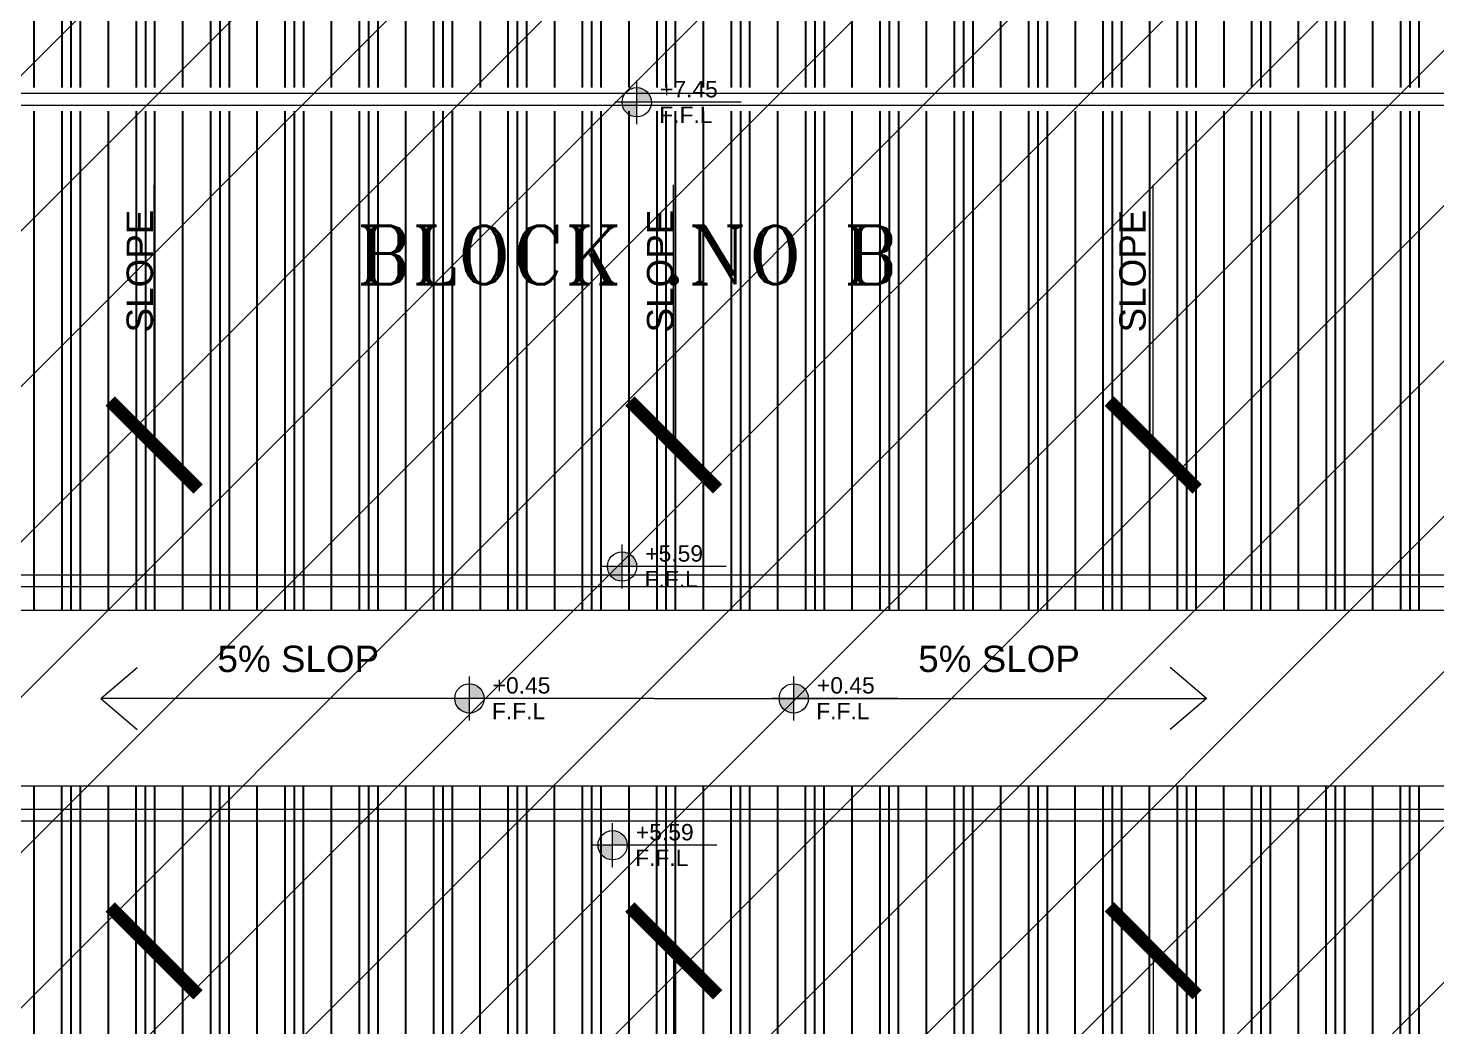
# Model space of a CAD drawing. Header units: millimetres. Extents: x -9083 to 924194, y -232449 to 321637.
# Drawn here: x 621405 to 645460, y 226448 to 243493 of the extents above; entities that cross this region are included whole.
import ezdxf

# ---------------------------------------------------------------- set-up
doc = ezdxf.new("R2010")
doc.units = ezdxf.units.MM
doc.header["$LTSCALE"] = 400
doc.header["$MEASUREMENT"] = 0
doc.linetypes.add('CENTER', pattern=[2, 1.25, -0.25, 0.25, -0.25])
doc.layers.get('0').update_dxf_attribs({"lineweight": 0, "true_color": 0xff1414})
for name, color, linetype, lineweight in [('A-ANNO-DIMS', 134, 'Continuous', 9), ('A-TEXT', 7, 'Continuous', 0), ('AR-AXIS', 252, 'CENTER', 20), ('AR-dim-in', 134, 'Continuous', 0), ('AR-Level', 120, 'Continuous', 13), ('AR-Parapet', 2, 'Continuous', 18), ('AR-Stair', 2, 'Continuous', 13), ('AR-WALL', 1, 'Continuous', 30)]:
    doc.layers.add(name, color=color, linetype=linetype, lineweight=lineweight)
doc.layers.add('HACH', color=8, linetype='Continuous')
doc.styles.add('arial', font='arial.ttf', dxfattribs={"width": 0.8, "height": 2.2})
doc.styles.add('Arial_1', font='arial.ttf', dxfattribs={"height": 300})
doc.styles.add('ms-100', font='simplex.shx', dxfattribs={"width": 0.8})
doc.styles.add('ROMANT', font='romant.shx')
doc.dimstyles.new('ms-100', dxfattribs={"dimtxt": 0.4, "dimasz": 0.1, "dimexe": 0.1, "dimexo": 0.1, "dimgap": 0, "dimtad": 0, "dimdec": 0, "dimlfac": 100, "dimdsep": 46, "dimtxsty": 'ms-100', "dimblk": 'OPEN90', "dimcen": 0.15, "dimdle": 0.1, "dimse1": 1, "dimse2": 1, "dimclrd": 250, "dimclre": 250, "dimadec": 0, "dimazin": 0, "dimtfac": 1, "dimtdec": 0, "dimtix": 1, "dimtmove": 1, "dimatfit": 3, "dimldrblk": 'ARCHTICK', "dimfxl": 1, "dimtolj": 1, "dimtzin": 0, "dimlwd": -1, "dimlwe": -1, "dimarcsym": 0})

# ---------------------------------------------------------------- blocks, each defined once
blk = doc.blocks.new('_Open90')
at = {"color": 0, "linetype": 'ByBlock', "lineweight": -2}
for p, q in [((-0.5, 0.5), (0, 0)), ((0, 0), (-1, 0)), ((0, 0), (-0.5, -0.5))]:
    blk.add_line(p, q, dxfattribs=at)
blk = doc.blocks.new('Level-p')
h = blk.add_hatch(color=251)
h.paths.add_polyline_path([(0, 0.0025), (0, 0), (0.0025, 0, 0.414214)])
h.paths.add_polyline_path([(0, 0), (-0.0025, 0, 0.414214), (0, -0.0025)])
for p, q in [((0, -0.00375), (0, 0.00375)), ((0.01781, 0), (-0.00375, 0))]:
    blk.add_line(p, q)
blk.add_circle((0, 0), 0.0025)
at = {"style": 'arial'}
for p in [(0.00285, 0.0006), (0.00276, -0.00253)]:
    blk.add_attdef('F.F.L+1.20', p, '', height=0.002, dxfattribs=at)
blk = doc.blocks.new('GRIDE.2')
at = {"layer": 'AR-WALL', "linetype": 'Continuous'}
h = blk.add_hatch(dxfattribs=at)
h.set_pattern_fill('PLASTI', color=251, scale=0.2, angle=90)
h.set_pattern_definition([(90, (0, 0), (-1.27, 8e-17), []), (90, (-0.1588, 1e-17), (-1.27, 8e-17), []), (90, (-0.3175, 2e-17), (-1.27, 8e-17), []), (90, (-0.7938, 5e-17), (-1.27, 8e-17), [])])
h.paths.add_polyline_path([(114992.907, -15219.108), (114944.007, -15219.108), (114944.007, -15227.727), (114992.907, -15227.727)])
h.paths.add_polyline_path([(114944.007, -15228.127), (114992.907, -15228.127), (114992.907, -15236.645), (114944.007, -15236.645)])
at = {"layer": 'AR-dim-in', "linetype": 'Continuous'}
blk.add_lwpolyline([(114992.907, -15219.108), (114944.007, -15219.108), (114944.007, -15236.645), (114992.907, -15236.645)], close=True, dxfattribs=at)
at = {"layer": 'AR-Parapet', "color": 1, "linetype": 'Continuous'}
for points in [[(114992.757, -15219.508), (114944.157, -15219.508), (114944.157, -15236.245), (114992.757, -15236.245)], [(114992.557, -15219.708), (114944.357, -15219.708), (114944.357, -15236.045), (114992.557, -15236.045)]]:
    blk.add_lwpolyline(points, close=True, dxfattribs=at)
at = {"layer": 'AR-Parapet', "linetype": 'Continuous'}
blk.add_lwpolyline([(114992.557, -15227.827), (114944.357, -15227.827), (114944.357, -15228.027), (114992.557, -15228.027)], close=True, dxfattribs=at)
at = {"layer": 'A-ANNO-DIMS', "char_height": 0.45, "width": 7.36704, "attachment_point": 2, "rotation": 90, "line_spacing_factor": 0.938532, "style": 'Arial_1'}
for insert in [(114959.455, -15231.382), (114968.342, -15231.382), (114976.409, -15231.382)]:
    blk.add_mtext('      SLOPE', dxfattribs=dict(at, insert=insert))
at = {"layer": 'AR-dim-in', "color": 8, "linetype": 'Continuous'}
for points in [[(114959.927, -15233.827), (114959.927, -15229.385)], [(114968.798, -15233.827), (114968.798, -15229.385)], [(114976.987, -15233.827), (114976.987, -15229.385)]]:
    blk.add_leader(points, dimstyle='ms-100', override={"dimasz": 1.5, "dimgap": 0, "dimtad": 0, "dimclrd": 8}, dxfattribs=at)

msp = doc.modelspace()

# ---------------------------------------------------------------- hatches: boundary and pattern name
at = {"layer": 'HACH', "true_color": 0xed1f24}
h = msp.add_hatch(dxfattribs=at)
h.set_pattern_fill('ANSI31', color=240, scale=15000)
h.set_pattern_definition([(45, (1438410.5, 152946.2), (-1325.8252, 1325.8252), [])])
h.paths.add_polyline_path([(656536.8647, 251097.51725), (607636.8647, 251097.51725), (607636.8647, 213024.95142), (656536.8647, 213024.95142)])

# ---------------------------------------------------------------- linework, layer by layer
at = {"layer": 'AR-Stair', "linetype": 'Continuous'}
for p, q in [((622645.86433, 232052.11069), (623264.98407, 232582.29944)), ((641527.86506, 232052.11069), (640908.74532, 232582.29944)), ((632086.8647, 232052.11069), (622645.86433, 232052.11069)), ((622645.86433, 232052.11069), (623264.98407, 231521.92193)), ((632086.86469, 232052.11069), (641527.86506, 232052.11069)), ((641527.86506, 232052.11069), (640908.74532, 231521.92193))]:
    msp.add_line(p, q, dxfattribs=at)

# ---------------------------------------------------------------- block references
at = {"layer": 'AR-AXIS', "linetype": 'Continuous', "xscale": 1000, "yscale": 1000, "zscale": 1000}
msp.add_blockref('GRIDE.2', (-114336370.24548, 15470205.70431), dxfattribs=at)
msp.add_blockref('GRIDE.2', (-114336370.24548, 15470205.70431), dxfattribs=at)
at = {"layer": 'AR-AXIS', "linetype": 'Continuous', "xscale": -1000, "yscale": 1000, "zscale": 1000, "rotation": 180}
msp.add_blockref('GRIDE.2', (-114336370.24548, -15006083.23563), dxfattribs=at)
at = {"layer": 'AR-Level'}
ref = msp.add_blockref('Level-p', (631797.33393, 242227.55725), dxfattribs=dict(at, xscale=100000, yscale=100000, zscale=100000))
ref.add_attrib('F.F.L+1.20', '+7.45', (632194.76382, 242311.8591), dxfattribs={"layer": '0', "height": 279.069767, "style": 'arial'})
ref.add_attrib('F.F.L+1.20', 'F.F.L', (632181.95483, 241873.85219), dxfattribs={"layer": '0', "height": 279.069767, "style": 'arial'})
ref = msp.add_blockref('Level-p', (631545.82471, 234303.25539), dxfattribs=dict(at, xscale=100000, yscale=100000, zscale=100000))
ref.add_attrib('F.F.L+1.20', '+5.59', (631943.25461, 234387.55725), dxfattribs={"layer": '0', "height": 279.069767, "style": 'arial'})
ref.add_attrib('F.F.L+1.20', 'F.F.L', (631930.44562, 233949.55034), dxfattribs={"layer": '0', "height": 279.069767, "style": 'arial'})
ref = msp.add_blockref('Level-p', (628939.7948, 232052.11069), dxfattribs=dict(at, xscale=100000, yscale=100000, zscale=100000))
ref.add_attrib('F.F.L+1.20', '+0.45', (629337.22469, 232136.41254), dxfattribs={"layer": '0', "height": 279.069767, "style": 'arial'})
ref.add_attrib('F.F.L+1.20', 'F.F.L', (629324.41571, 231698.40563), dxfattribs={"layer": '0', "height": 279.069767, "style": 'arial'})
ref = msp.add_blockref('Level-p', (634477.19998, 232052.11069), dxfattribs=dict(at, xscale=100000, yscale=100000, zscale=100000))
ref.add_attrib('F.F.L+1.20', '+0.45', (634874.62987, 232136.41254), dxfattribs={"layer": '0', "height": 279.069767, "style": 'arial'})
ref.add_attrib('F.F.L+1.20', 'F.F.L', (634861.82089, 231698.40563), dxfattribs={"layer": '0', "height": 279.069767, "style": 'arial'})
ref = msp.add_blockref('Level-p', (631385.83661, 229546.15589), dxfattribs=dict(at, xscale=100000, yscale=100000, zscale=100000))
ref.add_attrib('F.F.L+1.20', '+5.59', (631783.2665, 229630.45775), dxfattribs={"layer": '0', "height": 279.069767, "style": 'arial'})
ref.add_attrib('F.F.L+1.20', 'F.F.L', (631770.45752, 229192.45084), dxfattribs={"layer": '0', "height": 279.069767, "style": 'arial'})

# ---------------------------------------------------------------- texts
at = {"layer": 'A-ANNO-DIMS', "char_height": 450, "width": 7367.04289, "attachment_point": 2, "line_spacing_factor": 0.938532, "style": 'Arial_1'}
for s, insert in [('5% SLOP', (626017.92933, 232953.51629)), ('     5% SLOP', (637547.98143, 232953.51629))]:
    msp.add_mtext(s, dxfattribs=dict(at, insert=insert))
at = {"layer": 'A-TEXT', "style": 'ROMANT'}
msp.add_text('BLOCK .NO B', height=1000, dxfattribs=at).set_placement((627005.30791, 239120.86618))

doc.saveas('drawing.dxf')
